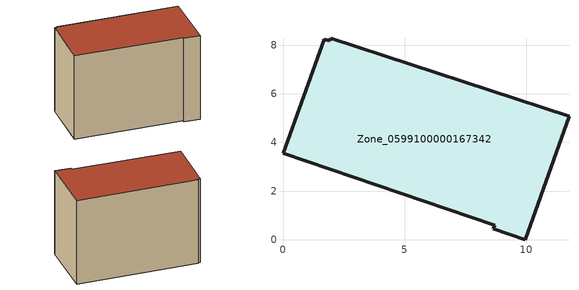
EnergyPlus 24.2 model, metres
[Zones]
Zone_0599100000167342
 floor ground (C_G): 8.65,0.46 8.71,0.6 0,3.56 1.7,8.25 1.92,8.18 1.96,8.28 11.76,5.08 9.97,0 z0
 wall outside (C_F): 8.71,0.6 8.65,0.46 9.97,0 11.76,5.08 1.96,8.28 1.92,8.18 1.7,8.25 0,3.56 8.71,0.6 z0:7.49
 roof outside (C_R): 1.7,8.25 0,3.56 8.71,0.6 8.65,0.46 9.97,0 11.76,5.08 1.96,8.28 1.92,8.18 z7.49
[BUILDING]
Pand.0599100000167342: North Axis=0; Terrain=City; Loads Convergence Tolerance Value=0.04; Temperature Convergence Tolerance Value=0.4; Solar Distribution=FullExterior; Maximum Number of Warmup Days=25; Minimum Number of Warmup Days=1
[Site:Location]
Rotterdam.The.Hague.AP_ZH_NLD Design_Conditions: Latitude=51.96; Longitude=4.45; Time Zone=1; Elevation=-4.5
[SITE:GROUNDTEMPERATURE:BUILDINGSURFACE]
18, 18, 18, 18, 18, 18, 18, 18, 18, 18, 18, 18
[MATERIAL] Thermal Absorptance=0.9; Solar Absorptance=0.7; Visible Absorptance=0.7
Name | Roughness | Thickness | Conductivity | Density | Specific Heat
G.TI.1975-1991 | MediumSmooth | 0.15 | 0.288461 | 540 | 1210
F.TI.1975-1991 | Rough | 0.3 | 0.230769 | 1920 | 840
R.TI.1975-1991 | MediumRough | 0.2 | 0.153846 | 1500 | 1000
[CONSTRUCTION]
C_G: G.TI.1975-1991
C_F: F.TI.1975-1991
C_R: R.TI.1975-1991
[ZONE]
Zone_0599100000167342: Type=1; Multiplier=1; Ceiling Height=Autocalculate; Volume=Autocalculate; Floor Area=autocalculate; Part of Total Floor Area=Yes
[ZONEINFILTRATION:DESIGNFLOWRATE]
Infil_Zone_0599100000167342: Zone or ZoneList or Space or SpaceList=Zone_0599100000167342; Schedule=AlwaysOn; Design Flow Rate Calculation Method=Flow/Area; Flow Rate per Floor Area=0.003; Constant Term Coefficient=1; Temperature Term Coefficient=0; Velocity Term Coefficient=0; Velocity Squared Term Coefficient=0
[HVACTEMPLATE:ZONE:IDEALLOADSAIRSYSTEM]
Zone_0599100000167342: Maximum Heating Supply Air Temperature=50; Minimum Cooling Supply Air Temperature=13; Maximum Heating Supply Air Humidity Ratio=0.0156; Minimum Cooling Supply Air Humidity Ratio=0.0077; Heating Limit=NoLimit; Cooling Limit=NoLimit; Dehumidification Control Type=ConstantSensibleHeatRatio; Cooling Sensible Heat Ratio=0.7; Dehumidification Setpoint=60; Humidification Control Type=None; Humidification Setpoint=30; Outdoor Air Method=None; Outdoor Air Flow Rate per Person=0.00944; Outdoor Air Flow Rate per Zone Floor Area=0; Outdoor Air Flow Rate per Zone=0; Demand Controlled Ventilation Type=None; Outdoor Air Economizer Type=NoEconomizer; Heat Recovery Type=None; Sensible Heat Recovery Effectiveness=0.7; Latent Heat Recovery Effectiveness=0.65
[ZONECONTROL:THERMOSTAT]
ThermostatControl_Zone_0599100000167342: Zone or ZoneList=Zone_0599100000167342; Control Type Schedule=DualSetpointControlType; Control 1=Thermostat_Zone_0599100000167342; Temperature Difference Between Cutout And Setpoint=0
[THERMOSTATSETPOINT:DUALSETPOINT]
Thermostat_Zone_0599100000167342: Heating Setpoint Temperature Schedule=HeatingSetpoint_Zone_0599100000167342; Cooling Setpoint Temperature Schedule=CoolingSetpoint_Zone_0599100000167342
[SCHEDULE:COMPACT]
HeatingSetpoint_Zone_0599100000167342: Through: 12/31, For: AllDays, Until: 24:00, 21
CoolingSetpoint_Zone_0599100000167342: Through: 12/31, For: AllDays, Until: 24:00, 24
DualSetpointControlType: Through: 12/31, For: AllDays, Until: 24:00, 4
AlwaysOn: Through: 12/31, For: AllDays, Until: 24:00, 1
